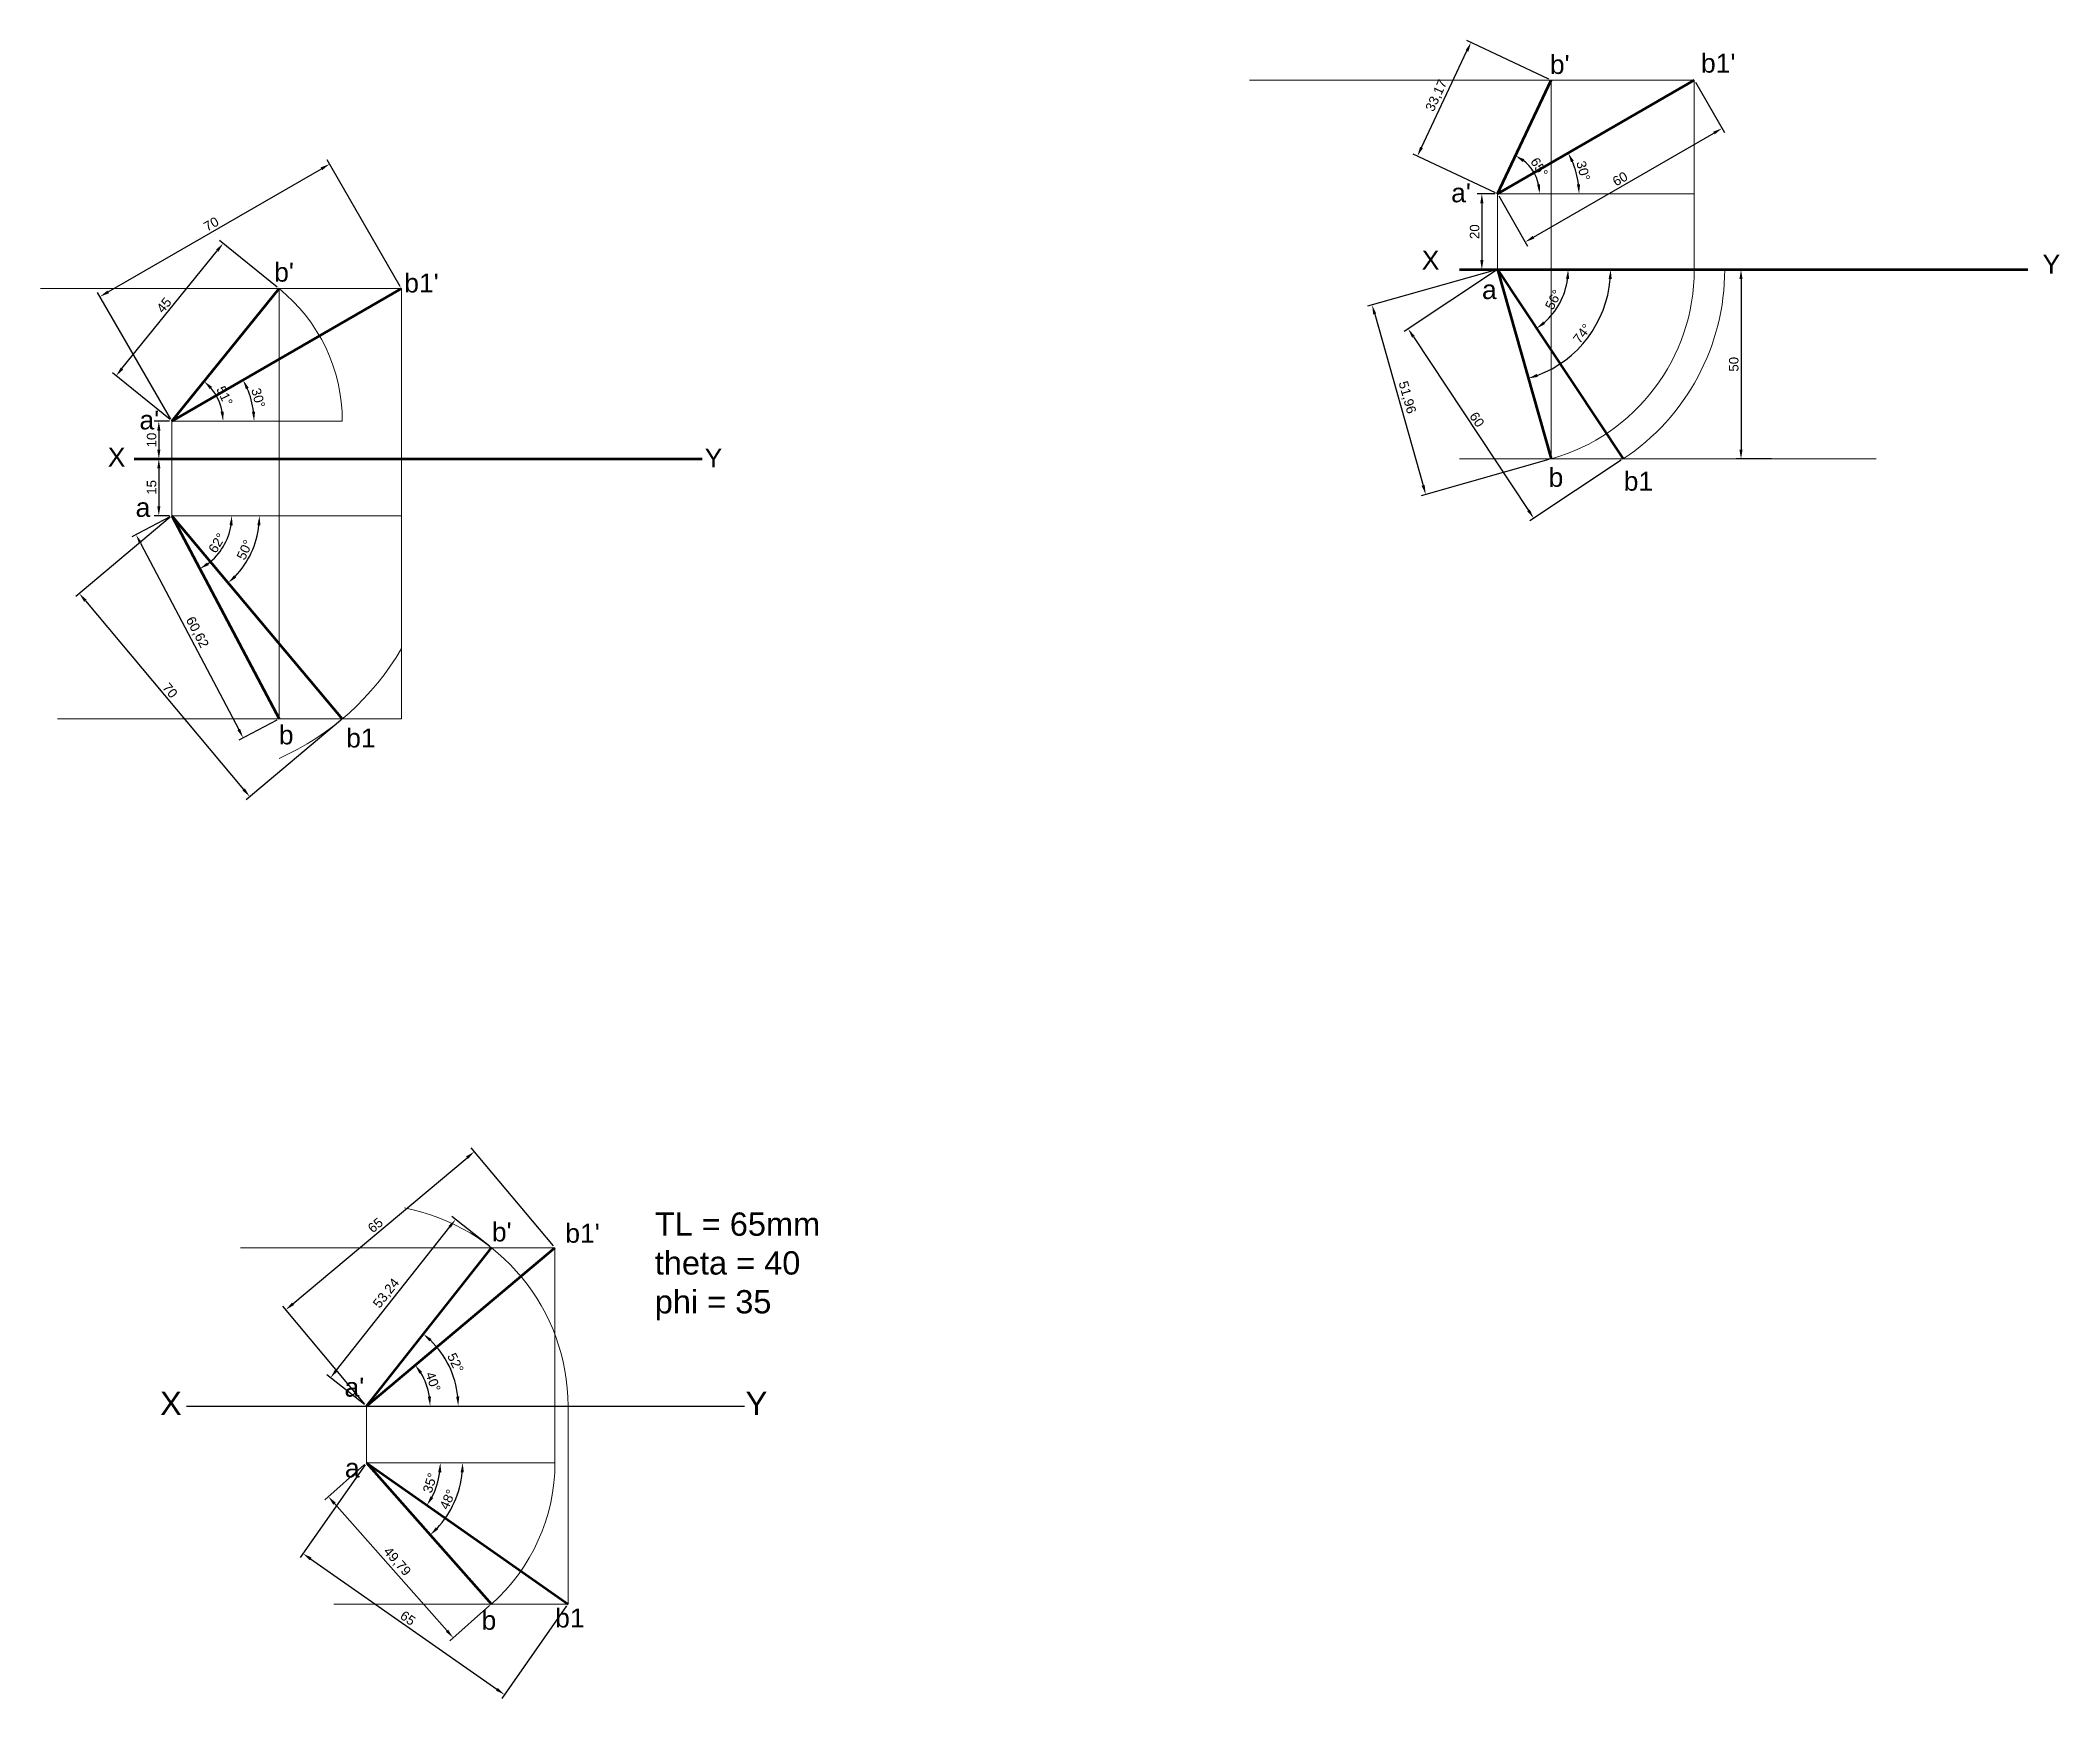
# Model space of a CAD drawing. Header units: millimetres. Extents: x 25 to 558, y 173 to 610.
import ezdxf

# ---------------------------------------------------------------- set-up
doc = ezdxf.new("R2010")
doc.units = ezdxf.units.MM
doc.layers.add('obj', color=255, linetype='Continuous', lineweight=60)
doc.layers.add('prj', color=160, linetype='Continuous', lineweight=5)
doc.styles.get("Standard").update_dxf_attribs({"font": 'arial.ttf'})
doc.dimstyles.new('ISO-25', dxfattribs={"dimtxt": 2.5, "dimasz": 2.5, "dimexe": 1.25, "dimexo": 0.625, "dimtad": 1, "dimtxsty": 'Standard', "dimcen": 2.5, "dimadec": 0, "dimazin": 0, "dimtfac": 1, "dimtmove": 0, "dimatfit": 3, "dimfxl": 1, "dimarcsym": 0})

# ---------------------------------------------------------------- blocks, each defined once
blk = doc.blocks.new('*D2')
at = {"color": 0, "lineweight": -2, "transparency": 16777216}
blk.add_arc((111.35, 250.01), 16.83, 8.5189, 31.4811, dxfattribs=at)
at = {"color": 0, "transparency": 16777216}
for points in [[(125.36, 258.56), (126.04, 259.04), (124.24, 260.83)], [(128.41, 252.54), (127.58, 252.47), (128.18, 250.01)]]:
    blk.add_solid(points, dxfattribs=at)
at = {"layer": 'Defpoints', "color": 0, "transparency": 16777216}
for p in [(161.14, 291.79), (127.72, 253.89), (63.88, 250.01), (111.35, 250.01), (211.19, 250.01)]:
    blk.add_point(p, dxfattribs=at)
at = {"color": 0, "transparency": 16777216, "insert": (128.95, 256.42), "char_height": 2.5, "attachment_point": 5, "rotation": 290}
blk.add_mtext('40°', dxfattribs=at)
blk = doc.blocks.new('*D4')
at = {"color": 0, "lineweight": -2, "transparency": 16777216}
blk.add_arc((111.35, 235.01), 19.53, 332.3399, 352.6601, dxfattribs=at)
at = {"color": 0, "transparency": 16777216}
for points in [[(130.3, 232.54), (131.13, 232.49), (130.88, 235.01)], [(129, 225.73), (128.29, 226.16), (127.35, 223.81)]]:
    blk.add_solid(points, dxfattribs=at)
at = {"layer": 'Defpoints', "color": 0, "transparency": 16777216}
for p in [(111.35, 235.01), (111.35, 235.01), (161.14, 235.01), (129.28, 227.28), (164.59, 197.73)]:
    blk.add_point(p, dxfattribs=at)
at = {"color": 0, "transparency": 16777216, "insert": (128.16, 229.71), "char_height": 2.5, "attachment_point": 5, "rotation": 72.5}
blk.add_mtext('35°', dxfattribs=at)
blk = doc.blocks.new('*D5')
at = {"color": 0, "lineweight": -2, "transparency": 16777216}
blk.add_arc((111.35, 235.01), 25.44, 317.1513, 354.3664, dxfattribs=at)
at = {"color": 0, "transparency": 16777216}
for points in [[(136.25, 232.54), (137.08, 232.5), (136.78, 235.01)], [(130.29, 217.42), (129.71, 218.01), (128.21, 215.97)]]:
    blk.add_solid(points, dxfattribs=at)
at = {"layer": 'Defpoints', "color": 0, "transparency": 16777216}
for p in [(111.35, 235.01), (111.35, 235.01), (161.14, 235.01), (132.84, 221.41), (144.35, 197.73)]:
    blk.add_point(p, dxfattribs=at)
at = {"color": 0, "transparency": 16777216, "insert": (132.81, 225.35), "char_height": 2.5, "attachment_point": 5, "rotation": 65.7589}
blk.add_mtext('48°', dxfattribs=at)
blk = doc.blocks.new('*D6')
at = {"color": 0, "lineweight": -2, "transparency": 16777216}
for p, q in [((91.97, 276.99), (137.93, 315.56)), ((160.74, 292.27), (139.05, 318.13)), ((110.95, 250.49), (89.25, 276.34))]:
    blk.add_line(p, q, dxfattribs=at)
at = {"color": 0, "transparency": 16777216}
for points in [[(137.67, 315.88), (138.2, 315.24), (139.85, 317.17)], [(91.7, 277.31), (92.24, 276.67), (90.06, 275.39)]]:
    blk.add_solid(points, dxfattribs=at)
at = {"layer": 'Defpoints', "color": 0, "transparency": 16777216}
for p in [(139.85, 317.17), (161.14, 291.79), (111.35, 250.01)]:
    blk.add_point(p, dxfattribs=at)
at = {"color": 0, "transparency": 16777216, "insert": (113.73, 297.73), "char_height": 2.5, "attachment_point": 5, "rotation": 40}
blk.add_mtext('65', dxfattribs=at)
blk = doc.blocks.new('*D7')
at = {"color": 0, "lineweight": -2, "transparency": 16777216}
for p, q in [((110.88, 234.6), (100.35, 225.28)), ((102.95, 224.24), (132.64, 190.7)), ((143.89, 197.32), (133.36, 188))]:
    blk.add_line(p, q, dxfattribs=at)
at = {"color": 0, "transparency": 16777216}
for points in [[(103.26, 224.51), (102.63, 223.96), (101.29, 226.11)], [(132.95, 190.97), (132.33, 190.42), (134.29, 188.83)]]:
    blk.add_solid(points, dxfattribs=at)
at = {"layer": 'Defpoints', "color": 0, "transparency": 16777216}
for p in [(111.35, 235.01), (144.35, 197.73), (134.29, 188.83)]:
    blk.add_point(p, dxfattribs=at)
at = {"color": 0, "transparency": 16777216, "insert": (119.38, 208.88), "char_height": 2.5, "attachment_point": 5, "rotation": 311.5177}
blk.add_mtext('49,79', dxfattribs=at)
blk = doc.blocks.new('*D9')
at = {"layer": 'Defpoints', "color": 0, "transparency": 16777216}
for p in [(134.9, 299.27), (144.35, 291.79), (111.35, 250.01)]:
    blk.add_point(p, dxfattribs=at)
at = {"layer": 'obj', "color": 0, "lineweight": -2, "transparency": 16777216}
for p, q in [((143.86, 292.18), (133.91, 300.04)), ((103.44, 259.45), (133.35, 297.3)), ((110.86, 250.4), (100.91, 258.26))]:
    blk.add_line(p, q, dxfattribs=at)
at = {"layer": 'obj', "color": 0, "transparency": 16777216}
for points in [[(133.02, 297.56), (133.67, 297.05), (134.9, 299.27)], [(103.11, 259.7), (103.77, 259.19), (101.89, 257.48)]]:
    blk.add_solid(points, dxfattribs=at)
at = {"layer": 'obj', "color": 0, "transparency": 16777216, "insert": (116.72, 279.69), "char_height": 2.5, "attachment_point": 5, "rotation": 51.6928}
blk.add_mtext('53,24', dxfattribs=at)
blk = doc.blocks.new('*D10')
at = {"layer": 'Defpoints', "color": 0, "transparency": 16777216}
for p in [(111.35, 235.01), (164.59, 197.73), (147.84, 173.8)]:
    blk.add_point(p, dxfattribs=at)
at = {"layer": 'obj', "color": 0, "lineweight": -2, "transparency": 16777216}
for p, q in [((110.99, 234.5), (93.87, 210.06)), ((96.64, 209.65), (145.79, 175.23)), ((164.23, 197.22), (147.12, 172.77))]:
    blk.add_line(p, q, dxfattribs=at)
at = {"layer": 'obj', "color": 0, "transparency": 16777216}
for points in [[(96.88, 209.99), (96.4, 209.31), (94.59, 211.08)], [(146.03, 175.57), (145.55, 174.89), (147.84, 173.8)]]:
    blk.add_solid(points, dxfattribs=at)
at = {"layer": 'obj', "color": 0, "transparency": 16777216, "insert": (122.3, 194), "char_height": 2.5, "attachment_point": 5, "rotation": 325}
blk.add_mtext('65', dxfattribs=at)
blk = doc.blocks.new('*D12')
at = {"layer": 'Defpoints', "color": 0, "transparency": 16777216}
for p in [(144.35, 291.79), (134.51, 257.2), (63.88, 250.01), (111.35, 250.01), (211.19, 250.01)]:
    blk.add_point(p, dxfattribs=at)
at = {"layer": 'obj', "color": 0, "lineweight": -2, "transparency": 16777216}
blk.add_arc((111.35, 250.01), 24.25, 5.9098, 45.783, dxfattribs=at)
at = {"layer": 'obj', "color": 0, "transparency": 16777216}
for points in [[(127.98, 267.08), (128.53, 267.7), (126.38, 269.04)], [(135.88, 252.53), (135.05, 252.49), (135.6, 250.01)]]:
    blk.add_solid(points, dxfattribs=at)
at = {"layer": 'obj', "color": 0, "transparency": 16777216, "insert": (134.88, 261.41), "char_height": 2.5, "attachment_point": 5, "rotation": 295.8464}
blk.add_mtext('52°', dxfattribs=at)
blk = doc.blocks.new('*D14')
at = {"layer": 'Defpoints', "color": 0, "transparency": 16777216}
for p in [(88.28, 545), (72.93, 513.96), (60, 510), (60, 510), (105, 510)]:
    blk.add_point(p, dxfattribs=at)
at = {"layer": 'obj', "color": 0, "lineweight": -2, "transparency": 16777216}
blk.add_arc((60, 510), 13.52, 10.61, 40.4475, dxfattribs=at)
at = {"layer": 'obj', "color": 0, "transparency": 16777216}
for points in [[(70, 518.47), (70.58, 519.07), (68.5, 520.52)], [(73.7, 512.53), (72.87, 512.45), (73.52, 510)]]:
    blk.add_solid(points, dxfattribs=at)
at = {"layer": 'obj', "color": 0, "transparency": 16777216, "insert": (73.92, 516.65), "char_height": 2.5, "attachment_point": 5, "rotation": 295.5288}
blk.add_mtext('51°', dxfattribs=at)
blk = doc.blocks.new('*D15')
at = {"layer": 'Defpoints', "color": 0, "transparency": 16777216}
for p in [(120.62, 545), (81.37, 513.77), (60, 510), (60, 510), (105, 510)]:
    blk.add_point(p, dxfattribs=at)
at = {"layer": 'obj', "color": 0, "lineweight": -2, "transparency": 16777216}
blk.add_arc((60, 510), 21.7, 6.6058, 23.3942, dxfattribs=at)
at = {"layer": 'obj', "color": 0, "transparency": 16777216}
for points in [[(79.54, 518.43), (80.28, 518.8), (78.79, 520.85)], [(81.97, 512.52), (81.14, 512.47), (81.7, 510)]]:
    blk.add_solid(points, dxfattribs=at)
at = {"layer": 'obj', "color": 0, "transparency": 16777216, "insert": (82.79, 516.11), "char_height": 2.5, "attachment_point": 5, "rotation": 285}
blk.add_mtext('30°', dxfattribs=at)
blk = doc.blocks.new('*D16')
at = {"layer": 'Defpoints', "color": 0, "transparency": 16777216}
for p in [(60, 485), (60, 485), (120.62, 485), (71.86, 474.52), (88.28, 431.38)]:
    blk.add_point(p, dxfattribs=at)
at = {"layer": 'obj', "color": 0, "lineweight": -2, "transparency": 16777216}
blk.add_arc((60, 485), 15.82, 306.8737, 350.9382, dxfattribs=at)
at = {"layer": 'obj', "color": 0, "transparency": 16777216}
for points in [[(75.21, 482.54), (76.04, 482.47), (75.82, 485)], [(69.72, 471.99), (69.27, 472.69), (67.38, 471)]]:
    blk.add_solid(points, dxfattribs=at)
at = {"layer": 'obj', "color": 0, "transparency": 16777216, "insert": (71.92, 477.81), "char_height": 2.5, "attachment_point": 5, "rotation": 58.9059}
blk.add_mtext('62°', dxfattribs=at)
blk = doc.blocks.new('*D18')
at = {"layer": 'Defpoints', "color": 0, "transparency": 16777216}
for p in [(60, 485), (60, 485), (120.62, 485), (79.32, 472.29), (105, 431.38)]:
    blk.add_point(p, dxfattribs=at)
at = {"layer": 'obj', "color": 0, "lineweight": -2, "transparency": 16777216}
blk.add_arc((60, 485), 23.12, 316.2028, 353.8024, dxfattribs=at)
at = {"layer": 'obj', "color": 0, "transparency": 16777216}
for points in [[(82.57, 482.53), (83.4, 482.48), (83.12, 485)], [(76.98, 468.69), (76.41, 469.3), (74.87, 467.29)]]:
    blk.add_solid(points, dxfattribs=at)
at = {"layer": 'obj', "color": 0, "transparency": 16777216, "insert": (79.23, 476.03), "char_height": 2.5, "attachment_point": 5, "rotation": 65.0026}
blk.add_mtext('50°', dxfattribs=at)
blk = doc.blocks.new('*D19')
at = {"layer": 'Defpoints', "color": 0, "transparency": 16777216}
for p in [(73.53, 556.92), (88.28, 545), (60, 510)]:
    blk.add_point(p, dxfattribs=at)
at = {"layer": 'obj', "color": 0, "lineweight": -2, "transparency": 16777216}
for p, q in [((46.82, 523.86), (71.96, 554.98)), ((87.8, 545.39), (72.56, 557.71)), ((59.51, 510.39), (44.28, 522.71))]:
    blk.add_line(p, q, dxfattribs=at)
at = {"layer": 'obj', "color": 0, "transparency": 16777216}
for points in [[(71.64, 555.24), (72.29, 554.71), (73.53, 556.92)], [(46.5, 524.13), (47.15, 523.6), (45.25, 521.92)]]:
    blk.add_solid(points, dxfattribs=at)
at = {"layer": 'obj', "color": 0, "transparency": 16777216, "insert": (57.92, 540.61), "char_height": 2.5, "attachment_point": 5, "rotation": 51.0576}
blk.add_mtext('45', dxfattribs=at)
blk = doc.blocks.new('*D20')
at = {"layer": 'Defpoints', "color": 0, "transparency": 16777216}
for p in [(101.65, 577.86), (120.62, 545), (60, 510)]:
    blk.add_point(p, dxfattribs=at)
at = {"layer": 'obj', "color": 0, "lineweight": -2, "transparency": 16777216}
for p, q in [((43.19, 544.11), (99.48, 576.61)), ((120.31, 545.54), (101.02, 578.94)), ((59.69, 510.54), (40.4, 543.94))]:
    blk.add_line(p, q, dxfattribs=at)
at = {"layer": 'obj', "color": 0, "transparency": 16777216}
for points in [[(99.28, 576.97), (99.69, 576.25), (101.65, 577.86)], [(42.98, 544.47), (43.4, 543.75), (41.03, 542.86)]]:
    blk.add_solid(points, dxfattribs=at)
at = {"layer": 'obj', "color": 0, "transparency": 16777216, "insert": (70.39, 562.01), "char_height": 2.5, "attachment_point": 5, "rotation": 30}
blk.add_mtext('70', dxfattribs=at)
blk = doc.blocks.new('*D21')
at = {"layer": 'Defpoints', "color": 0, "transparency": 16777216}
for p in [(60, 485), (105, 431.38), (80.56, 410.87)]:
    blk.add_point(p, dxfattribs=at)
at = {"layer": 'obj', "color": 0, "lineweight": -2, "transparency": 16777216}
for p, q in [((59.52, 484.6), (34.6, 463.68)), ((37.16, 462.57), (78.95, 412.78)), ((104.52, 430.98), (79.6, 410.06))]:
    blk.add_line(p, q, dxfattribs=at)
at = {"layer": 'obj', "color": 0, "transparency": 16777216}
for points in [[(37.48, 462.84), (36.84, 462.3), (35.56, 464.49)], [(79.27, 413.05), (78.63, 412.51), (80.56, 410.87)]]:
    blk.add_solid(points, dxfattribs=at)
at = {"layer": 'obj', "color": 0, "transparency": 16777216, "insert": (59.51, 438.9), "char_height": 2.5, "attachment_point": 5, "rotation": 310.0052}
blk.add_mtext('70', dxfattribs=at)
blk = doc.blocks.new('*D22')
at = {"layer": 'Defpoints', "color": 0, "transparency": 16777216}
for p in [(60, 485), (88.28, 431.38), (78.82, 426.39)]:
    blk.add_point(p, dxfattribs=at)
at = {"layer": 'obj', "color": 0, "lineweight": -2, "transparency": 16777216}
for p, q in [((59.45, 484.71), (49.43, 479.42)), ((51.7, 477.8), (77.65, 428.6)), ((87.73, 431.09), (77.71, 425.81))]:
    blk.add_line(p, q, dxfattribs=at)
at = {"layer": 'obj', "color": 0, "transparency": 16777216}
for points in [[(52.07, 477.99), (51.33, 477.6), (50.54, 480.01)], [(78.02, 428.79), (77.29, 428.41), (78.82, 426.39)]]:
    blk.add_solid(points, dxfattribs=at)
at = {"layer": 'obj', "color": 0, "transparency": 16777216, "insert": (66.56, 454.19), "char_height": 2.5, "attachment_point": 5, "rotation": 297.8118}
blk.add_mtext('60,62', dxfattribs=at)
blk = doc.blocks.new('*D23')
at = {"layer": 'Defpoints', "color": 0, "transparency": 16777216}
for p in [(60, 510), (56.55, 500), (60, 500)]:
    blk.add_point(p, dxfattribs=at)
at = {"layer": 'obj', "color": 0, "lineweight": -2, "transparency": 16777216}
for p, q in [((59.38, 510), (55.3, 510)), ((56.55, 507.5), (56.55, 502.5)), ((59.38, 500), (55.3, 500))]:
    blk.add_line(p, q, dxfattribs=at)
at = {"layer": 'obj', "color": 0, "transparency": 16777216}
for points in [[(56.14, 507.5), (56.97, 507.5), (56.55, 510)], [(56.14, 502.5), (56.97, 502.5), (56.55, 500)]]:
    blk.add_solid(points, dxfattribs=at)
at = {"layer": 'obj', "color": 0, "transparency": 16777216, "insert": (54.65, 505), "char_height": 2.5, "attachment_point": 5, "rotation": 90}
blk.add_mtext('10', dxfattribs=at)
blk = doc.blocks.new('*D24')
at = {"layer": 'Defpoints', "color": 0, "transparency": 16777216}
for p in [(60, 500), (56.55, 485), (60, 485)]:
    blk.add_point(p, dxfattribs=at)
at = {"layer": 'obj', "color": 0, "lineweight": -2, "transparency": 16777216}
for p, q in [((59.38, 500), (55.3, 500)), ((56.55, 497.5), (56.55, 487.5)), ((59.38, 485), (55.3, 485))]:
    blk.add_line(p, q, dxfattribs=at)
at = {"layer": 'obj', "color": 0, "transparency": 16777216}
for points in [[(56.14, 497.5), (56.97, 497.5), (56.55, 500)], [(56.14, 487.5), (56.97, 487.5), (56.55, 485)]]:
    blk.add_solid(points, dxfattribs=at)
at = {"layer": 'obj', "color": 0, "transparency": 16777216, "insert": (54.65, 492.5), "char_height": 2.5, "attachment_point": 5, "rotation": 90}
blk.add_mtext('15', dxfattribs=at)
blk = doc.blocks.new('*D26')
at = {"layer": 'Defpoints', "color": 0, "transparency": 16777216}
for p in [(461.96, 600), (469.3, 587.29), (410, 570)]:
    blk.add_point(p, dxfattribs=at)
at = {"layer": 'obj', "color": 0, "lineweight": -2, "transparency": 16777216}
for p, q in [((462.27, 599.46), (469.92, 586.21)), ((419.5, 558.54), (467.13, 586.04)), ((410.31, 569.46), (417.96, 556.21))]:
    blk.add_line(p, q, dxfattribs=at)
at = {"layer": 'obj', "color": 0, "transparency": 16777216}
for points in [[(466.93, 586.4), (467.34, 585.68), (469.3, 587.29)], [(419.3, 558.9), (419.71, 558.18), (417.34, 557.29)]]:
    blk.add_solid(points, dxfattribs=at)
at = {"layer": 'obj', "color": 0, "transparency": 16777216, "insert": (442.37, 573.94), "char_height": 2.5, "attachment_point": 5, "rotation": 30}
blk.add_mtext('60', dxfattribs=at)
blk = doc.blocks.new('*D27')
at = {"layer": 'Defpoints', "color": 0, "transparency": 16777216}
for p in [(410, 550), (443.17, 500), (419.57, 484.35)]:
    blk.add_point(p, dxfattribs=at)
at = {"layer": 'obj', "color": 0, "lineweight": -2, "transparency": 16777216}
for p, q in [((409.48, 549.65), (385.36, 533.66)), ((387.79, 532.27), (418.19, 486.43)), ((442.65, 499.65), (418.53, 483.66))]:
    blk.add_line(p, q, dxfattribs=at)
at = {"layer": 'obj', "color": 0, "transparency": 16777216}
for points in [[(388.13, 532.5), (387.44, 532.03), (386.4, 534.35)], [(418.54, 486.66), (417.84, 486.2), (419.57, 484.35)]]:
    blk.add_solid(points, dxfattribs=at)
at = {"layer": 'obj', "color": 0, "transparency": 16777216, "insert": (404.57, 510.4), "char_height": 2.5, "attachment_point": 5, "rotation": 303.5573}
blk.add_mtext('60', dxfattribs=at)
blk = doc.blocks.new('*D28')
at = {"layer": 'Defpoints', "color": 0, "transparency": 16777216}
for p in [(410, 550), (424.14, 500), (391.04, 490.64)]:
    blk.add_point(p, dxfattribs=at)
at = {"layer": 'obj', "color": 0, "lineweight": -2, "transparency": 16777216}
for p, q in [((409.4, 549.83), (375.7, 540.3)), ((377.58, 538.23), (390.36, 493.04)), ((423.54, 499.83), (389.84, 490.3))]:
    blk.add_line(p, q, dxfattribs=at)
at = {"layer": 'obj', "color": 0, "transparency": 16777216}
for points in [[(377.98, 538.35), (377.18, 538.12), (376.9, 540.64)], [(390.76, 493.16), (389.96, 492.93), (391.04, 490.64)]]:
    blk.add_solid(points, dxfattribs=at)
at = {"layer": 'obj', "color": 0, "transparency": 16777216, "insert": (386.02, 516.22), "char_height": 2.5, "attachment_point": 5, "rotation": 285.7932}
blk.add_mtext('51,96', dxfattribs=at)
blk = doc.blocks.new('*D29')
at = {"color": 0, "lineweight": -2, "transparency": 16777216}
blk.add_arc((410, 570), 11.13, 12.8956, 51.865, dxfattribs=at)
at = {"color": 0, "transparency": 16777216}
for points in [[(416.65, 578.4), (417.09, 579.11), (414.75, 580.07)], [(421.26, 572.53), (420.44, 572.44), (421.13, 570)]]:
    blk.add_solid(points, dxfattribs=at)
at = {"layer": 'Defpoints', "color": 0, "transparency": 16777216}
for p in [(424.14, 600), (420.35, 574.1), (410, 570), (410, 570), (461.96, 570)]:
    blk.add_point(p, dxfattribs=at)
at = {"color": 0, "transparency": 16777216, "insert": (421.01, 576.98), "char_height": 2.5, "attachment_point": 5, "rotation": 302.3803}
blk.add_mtext('65°', dxfattribs=at)
blk = doc.blocks.new('*D30')
at = {"color": 0, "lineweight": -2, "transparency": 16777216}
blk.add_arc((410, 570), 21.53, 6.6555, 23.3445, dxfattribs=at)
at = {"color": 0, "transparency": 16777216}
for points in [[(429.4, 578.35), (430.14, 578.72), (428.65, 580.77)], [(431.8, 572.52), (430.97, 572.47), (431.53, 570)]]:
    blk.add_solid(points, dxfattribs=at)
at = {"layer": 'Defpoints', "color": 0, "transparency": 16777216}
for p in [(461.96, 600), (431.21, 573.74), (410, 570), (410, 570), (461.96, 570)]:
    blk.add_point(p, dxfattribs=at)
at = {"color": 0, "transparency": 16777216, "insert": (432.64, 576.07), "char_height": 2.5, "attachment_point": 5, "rotation": 285}
blk.add_mtext('30°', dxfattribs=at)
blk = doc.blocks.new('*D31')
at = {"color": 0, "lineweight": -2, "transparency": 16777216}
blk.add_arc((410, 550), 18.66, 311.2379, 352.3194, dxfattribs=at)
at = {"color": 0, "transparency": 16777216}
for points in [[(428.08, 547.53), (428.91, 547.48), (428.66, 550)], [(422.56, 535.63), (422.05, 536.3), (420.32, 534.45)]]:
    blk.add_solid(points, dxfattribs=at)
at = {"layer": 'Defpoints', "color": 0, "transparency": 16777216}
for p in [(400, 550), (410, 550), (550, 550), (424.78, 538.61), (443.17, 500)]:
    blk.add_point(p, dxfattribs=at)
at = {"color": 0, "transparency": 16777216, "insert": (424.77, 542.07), "char_height": 2.5, "attachment_point": 5, "rotation": 61.7787}
blk.add_mtext('56°', dxfattribs=at)
blk = doc.blocks.new('*D32')
at = {"color": 0, "lineweight": -2, "transparency": 16777216}
blk.add_arc((410, 550), 29.86, 290.5923, 355.2009, dxfattribs=at)
at = {"color": 0, "transparency": 16777216}
for points in [[(439.33, 547.52), (440.17, 547.48), (439.86, 550)], [(420.63, 521.66), (420.37, 522.45), (418.13, 521.27)]]:
    blk.add_solid(points, dxfattribs=at)
at = {"layer": 'Defpoints', "color": 0, "transparency": 16777216}
for p in [(400, 550), (410, 550), (550, 550), (429.4, 527.31), (424.14, 500)]:
    blk.add_point(p, dxfattribs=at)
at = {"color": 0, "transparency": 16777216, "insert": (432.32, 533.12), "char_height": 2.5, "attachment_point": 5, "rotation": 52.8966}
blk.add_mtext('74°', dxfattribs=at)
blk = doc.blocks.new('*D34')
at = {"layer": 'Defpoints', "color": 0, "transparency": 16777216}
for p in [(403, 609.97), (424.14, 600), (410, 570)]:
    blk.add_point(p, dxfattribs=at)
at = {"layer": 'obj', "color": 0, "lineweight": -2, "transparency": 16777216}
for p, q in [((423.58, 600.27), (401.87, 610.5)), ((389.93, 582.23), (401.94, 607.7)), ((409.43, 570.27), (387.73, 580.5))]:
    blk.add_line(p, q, dxfattribs=at)
at = {"layer": 'obj', "color": 0, "transparency": 16777216}
for points in [[(401.56, 607.88), (402.31, 607.53), (403, 609.97)], [(389.55, 582.4), (390.3, 582.05), (388.86, 579.97)]]:
    blk.add_solid(points, dxfattribs=at)
at = {"layer": 'obj', "color": 0, "transparency": 16777216, "insert": (394.01, 595.87), "char_height": 2.5, "attachment_point": 5, "rotation": 64.7606}
blk.add_mtext('33,17', dxfattribs=at)
blk = doc.blocks.new('*D35')
at = {"layer": 'Defpoints', "color": 0, "transparency": 16777216}
for p in [(410, 570), (405.86, 550), (410, 550)]:
    blk.add_point(p, dxfattribs=at)
at = {"layer": 'obj', "color": 0, "lineweight": -2, "transparency": 16777216}
for p, q in [((409.38, 570), (404.61, 570)), ((405.86, 567.5), (405.86, 552.5)), ((409.38, 550), (404.61, 550))]:
    blk.add_line(p, q, dxfattribs=at)
at = {"layer": 'obj', "color": 0, "transparency": 16777216}
for points in [[(405.45, 567.5), (406.28, 567.5), (405.86, 570)], [(405.45, 552.5), (406.28, 552.5), (405.86, 550)]]:
    blk.add_solid(points, dxfattribs=at)
at = {"layer": 'obj', "color": 0, "transparency": 16777216, "insert": (403.96, 560), "char_height": 2.5, "attachment_point": 5, "rotation": 90}
blk.add_mtext('20', dxfattribs=at)
blk = doc.blocks.new('*D36')
at = {"layer": 'Defpoints', "color": 0, "transparency": 16777216}
for p in [(483.01, 550), (474.29, 500), (483.01, 500)]:
    blk.add_point(p, dxfattribs=at)
at = {"layer": 'obj', "color": 0, "lineweight": -2, "transparency": 16777216}
for p, q in [((482.38, 550), (473.04, 550)), ((474.29, 547.5), (474.29, 502.5)), ((482.38, 500), (473.04, 500))]:
    blk.add_line(p, q, dxfattribs=at)
at = {"layer": 'obj', "color": 0, "transparency": 16777216}
for points in [[(473.87, 547.5), (474.7, 547.5), (474.29, 550)], [(473.87, 502.5), (474.7, 502.5), (474.29, 500)]]:
    blk.add_solid(points, dxfattribs=at)
at = {"layer": 'obj', "color": 0, "transparency": 16777216, "insert": (472.39, 525), "char_height": 2.5, "attachment_point": 5, "rotation": 90}
blk.add_mtext('50', dxfattribs=at)

msp = doc.modelspace()

# ---------------------------------------------------------------- linework, layer by layer
msp.add_line((63.88, 250.013), (211.19, 250.013))
at = {"layer": 'obj'}
for p, q in [((410, 570), (461.962, 600)), ((410, 570), (424.142, 600)), ((400, 550), (550, 550)), ((410, 550), (424.142, 500)), ((410, 550), (443.166, 500)), ((60, 510), (120.622, 545)), ((60, 510), (88.284, 545)), ((50, 500), (200, 500)), ((60, 485), (88.284, 431.381)), ((60, 485), (105, 431.381)), ((111.348, 250.013), (161.141, 291.794)), ((111.348, 250.013), (144.353, 291.794)), ((111.348, 235.013), (164.593, 197.73)), ((111.348, 235.013), (144.353, 197.73))]:
    msp.add_line(p, q, dxfattribs=at)
at = {"layer": 'prj'}
for p, q in [((461.962, 600), (344.481, 600)), ((424.142, 500), (424.142, 600)), ((461.962, 600), (461.962, 550)), ((410, 550), (410, 570)), ((410, 570), (461.962, 570)), ((120.622, 545), (25.28, 545)), ((88.284, 545), (88.284, 431.381)), ((120.622, 545), (120.622, 431.381)), ((60, 500), (60, 510)), ((60, 510), (105, 510)), ((60, 500), (60, 485)), ((400, 500), (510, 500)), ((60, 485), (120.622, 485)), ((88.284, 431.381), (29.778, 431.381)), ((88.284, 431.381), (120.622, 431.381)), ((161.141, 291.794), (78.114, 291.794)), ((161.141, 291.794), (161.141, 235.013)), ((111.348, 250.013), (111.348, 235.013)), ((164.593, 197.73), (164.593, 250.013)), ((111.348, 235.013), (161.141, 235.013)), ((164.593, 197.73), (102.744, 197.73))]:
    msp.add_line(p, q, dxfattribs=at)
for centre, radius, start, end in [((410, 550), 51.962, 285.79317, 0), ((410, 550), 60, 303.55731, 0), ((60, 510), 45, 0, 51.05756), ((60, 485), 70, 293.8323, 330), ((111.348, 250.013), 53.245, 0, 79.12633), ((111.348, 235.013), 49.793, 311.51771, 0)]:
    msp.add_arc(centre, radius, start, end, dxfattribs=at)

# ---------------------------------------------------------------- texts
for s, height, p in [("b'", 5, (144.486, 293.455)), ("b1'", 5, (163.881, 293.117)), ("a'", 5, (105.579, 252.484)), ('X', 6.147, (56.883, 247.617)), ('Y', 6.147, (211.479, 247.612)), ('a', 5, (105.676, 231.158)), ('b', 5, (141.76, 190.936)), ('b1', 5, (161.193, 191.557))]:
    msp.add_text(s, height=height).set_placement(p)
at = {"insert": (187.497, 301.105), "char_height": 6.1472, "attachment_point": 1}
msp.add_mtext_dynamic_manual_height_columns('TL = 65mm\\Ptheta = 40\\Pphi = 35', width=48.57049, gutter_width=30.736, heights=[30.97], dxfattribs=at)
at = {"layer": 'obj'}
for s, p in [("b'", (423.826, 601.636)), ("b1'", (463.733, 601.984)), ("a'", (397.766, 567.766)), ('X', (390, 550)), ("b'", (87.01, 546.813)), ("b1'", (121.35, 543.954)), ('Y', (553.906, 548.929)), ('a', (405.898, 542.21)), ("a'", (51.444, 507.799)), ('X', (43.071, 497.972)), ('Y', (200.665, 497.768)), ('b', (423.482, 492.644)), ('b1', (443.326, 491.635)), ('a', (50.422, 484.718)), ('b', (88.237, 424.665)), ('b1', (106.02, 423.848))]:
    msp.add_text(s, height=5, dxfattribs=at).set_placement(p)

# ---------------------------------------------------------------- dimensions: what is measured, and where the dimension line sits
for base, line1, line2, picture, middle in [((420.35, 574.095), ((410, 570), (461.962, 570)), ((410, 570), (424.142, 600)), '*D29', (421.006, 576.979)), ((431.207, 573.739), ((410, 570), (461.962, 570)), ((410, 570), (461.962, 600)), '*D30', (432.638, 576.066)), ((424.781, 538.605), ((410, 550), (443.166, 500)), ((400, 550), (550, 550)), '*D31', (424.77, 542.074)), ((429.401, 527.307), ((410, 550), (424.142, 500)), ((400, 550), (550, 550)), '*D32', (432.316, 533.121)), ((127.724, 253.894), ((63.88, 250.013), (211.19, 250.013)), ((111.348, 250.013), (161.141, 291.794)), '*D2', (128.95, 256.419)), ((129.28, 227.278), ((111.348, 235.013), (164.593, 197.73)), ((111.348, 235.013), (161.141, 235.013)), '*D4', (128.159, 229.712)), ((132.843, 221.413), ((111.348, 235.013), (144.353, 197.73)), ((111.348, 235.013), (161.141, 235.013)), '*D5', (132.808, 225.35))]:
    dim = msp.add_angular_dim_2l(base=base, line1=line1, line2=line2, dimstyle='ISO-25')
    dim.commit()
    dim.dimension.update_dxf_attribs({"geometry": picture, "text_midpoint": middle})
for p1, p2, distance, picture, middle in [((111.348, 250.013), (161.141, 291.794), 33.124, '*D6', (113.731, 297.734)), ((111.348, 235.013), (144.353, 197.73), -13.434, '*D7', (119.385, 208.877))]:
    dim = msp.add_aligned_dim(p1=p1, p2=p2, distance=distance, dimstyle='ISO-25')
    dim.commit()
    dim.dimension.update_dxf_attribs({"geometry": picture, "text_midpoint": middle})
for p1, p2, distance, picture, middle in [((410, 570), (424.142, 600), 23.372, '*D34', (394.006, 595.873)), ((410, 570), (461.962, 600), -14.677, '*D26', (442.368, 573.936)), ((60, 510), (120.622, 545), 37.944, '*D20', (70.388, 562.007)), ((410, 570), (410, 550), -4.138, '*D35', (403.961, 560)), ((60, 510), (88.284, 545), 18.964, '*D19', (57.917, 540.612)), ((410, 550), (424.142, 500), -34.398, '*D28', (386.018, 516.217)), ((410, 550), (443.166, 500), -28.315, '*D27', (404.572, 510.4)), ((483.01, 550), (483.01, 500), -8.722, '*D36', (472.386, 525)), ((60, 510), (60, 500), -3.446, '*D23', (54.653, 505)), ((60, 500), (60, 485), -3.446, '*D24', (54.653, 492.5)), ((60, 485), (105, 431.381), -31.911, '*D21', (59.513, 438.899)), ((60, 485), (88.284, 431.381), -10.7, '*D22', (66.56, 454.191)), ((111.348, 250.013), (144.353, 291.794), 12.054, '*D9', (116.723, 279.694)), ((111.348, 235.013), (164.593, 197.73), -29.216, '*D10', (122.304, 193.997))]:
    dim = msp.add_aligned_dim(p1=p1, p2=p2, distance=distance, dimstyle='ISO-25', dxfattribs=at)
    dim.commit()
    dim.dimension.update_dxf_attribs({"geometry": picture, "text_midpoint": middle})
for base, line1, line2, picture, middle in [((72.928, 513.957), ((60, 510), (105, 510)), ((60, 510), (88.284, 545)), '*D14', (73.916, 516.646)), ((81.366, 513.767), ((60, 510), (105, 510)), ((60, 510), (120.622, 545)), '*D15', (82.794, 516.108)), ((71.859, 474.524), ((60, 485), (88.284, 431.381)), ((60, 485), (120.622, 485)), '*D16', (71.922, 477.81)), ((79.32, 472.295), ((60, 485), (105, 431.381)), ((60, 485), (120.622, 485)), '*D18', (79.234, 476.032)), ((134.508, 257.196), ((63.88, 250.013), (211.19, 250.013)), ((111.348, 250.013), (144.353, 291.794)), '*D12', (134.882, 261.413))]:
    dim = msp.add_angular_dim_2l(base=base, line1=line1, line2=line2, dimstyle='ISO-25', dxfattribs=at)
    dim.commit()
    dim.dimension.update_dxf_attribs({"geometry": picture, "text_midpoint": middle})

doc.saveas('drawing.dxf')
